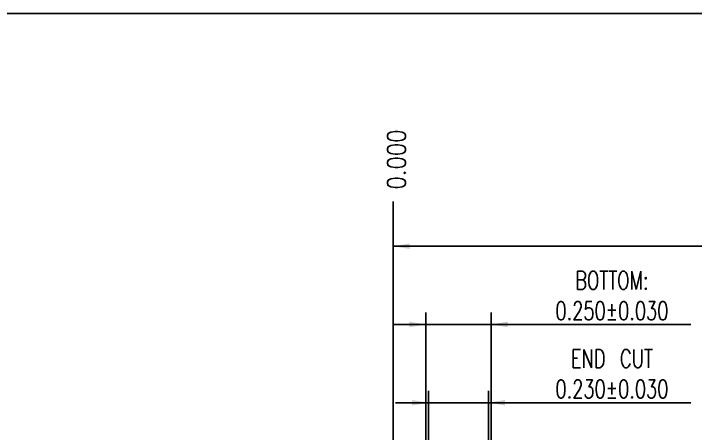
# Model space of a CAD drawing. Extents: x -105 to 405, y -68 to 126.
# Drawn here: x 363.898 to 366.509, y 124.711 to 126.321 of the extents above; entities that cross this region are included whole.
import ezdxf

# ---------------------------------------------------------------- set-up
doc = ezdxf.new("R2010")
doc.units = 0
doc.layers.add('3D', color=4, linetype='CONTINUOUS')
doc.layers.add('TEMPLATE', color=6, linetype='CONTINUOUS')
doc.styles.get("Standard").update_dxf_attribs({"font": 'ROMANS', "bigfont": 'EXTFONT2'})

msp = doc.modelspace()

# ---------------------------------------------------------------- linework, layer by layer
at = {"layer": '3D', "color": 7, "linetype": 'CONTINUOUS'}
for p, q in [((365.3519, 125.6003), (365.3519, 125.6003)), ((365.3519, 124.2046), (365.3519, 125.6003)), ((365.3519, 124.2046), (365.3519, 125.4749)), ((365.3519, 125.4292), (367.6519, 125.4292)), ((365.4769, 123.8882), (365.4769, 125.1749)), ((365.7269, 123.8882), (365.7269, 125.1749)), ((365.3499, 125.1292), (365.8539, 125.1292)), ((365.7269, 125.1292), (366.4916, 125.1292)), ((365.4869, 123.9632), (365.4869, 124.8749)), ((365.7169, 123.9632), (365.7169, 124.8749)), ((365.3599, 124.8292), (365.8439, 124.8292)), ((365.7169, 124.8292), (366.4916, 124.8292))]:
    msp.add_line(p, q, dxfattribs=at)
at = {"layer": '3D', "color": 7}
for points in [[(365.4154, 125.4398), (365.4154, 125.4186), (365.3519, 125.4292)], [(365.4134, 125.1398), (365.4134, 125.1186), (365.4769, 125.1292)], [(365.7904, 125.1186), (365.7904, 125.1398), (365.7269, 125.1292)], [(365.4234, 124.8398), (365.4234, 124.8186), (365.4869, 124.8292)], [(365.7804, 124.8186), (365.7804, 124.8398), (365.7169, 124.8292)]]:
    msp.add_solid(points, dxfattribs=at)
at = {"layer": 'TEMPLATE'}
msp.add_lwpolyline([(361.7188, 114.8924), (377.8115, 114.8924), (377.8115, 126.3211), (361.7188, 126.3211)], close=True, dxfattribs=at)

# ---------------------------------------------------------------- texts
at = {"layer": '3D', "color": 7, "insert": (365.3644, 125.646), "char_height": 0.07, "attachment_point": 4, "rotation": 90}
msp.add_mtext('\\W0.857143;0.000', dxfattribs=at)
at = {"layer": '3D', "color": 7, "char_height": 0.07, "width": 0.69552, "attachment_point": 8}
for s, insert in [('{\\W0.71429;BOTTOM:\\P0.250\\M+1817D0.030}', (366.1896, 125.1467)), ('{\\W0.71429;END\\M+18140CUT\\P0.230\\M+1817D0.030}', (366.1896, 124.8467))]:
    msp.add_mtext(s, dxfattribs=dict(at, insert=insert))

doc.saveas('drawing.dxf')
